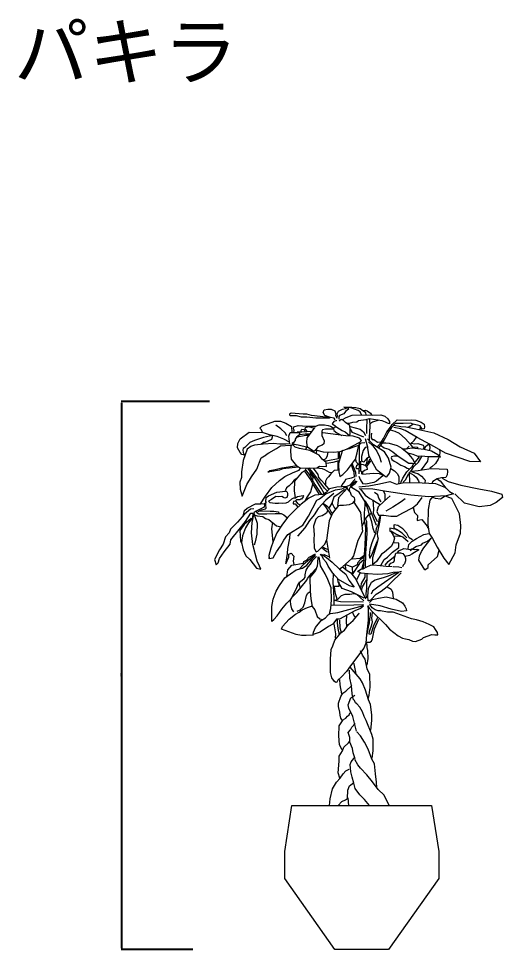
# Model space of a CAD drawing. Header units: millimetres. Extents: x -63086 to 83971, y -129912 to 13382.
# Drawn here: x 47320 to 48203, y -42671 to -40973 of the extents above; entities that cross this region are included whole.
import ezdxf

# ---------------------------------------------------------------- set-up
doc = ezdxf.new("R2010")
doc.units = ezdxf.units.MM
doc.layers.get('0').update_dxf_attribs({"lineweight": 0})
doc.layers.add('観葉植物', color=92, linetype='Continuous', lineweight=9)
doc.styles.get("Standard").update_dxf_attribs({"font": 'MS Mincho.ttf'})
doc.dimstyles.new('ISO-25', dxfattribs={"dimtxt": 2.5, "dimasz": 2.5, "dimexe": 1.25, "dimexo": 0.625, "dimtad": 1, "dimtxsty": 'Standard', "dimcen": 2.5, "dimadec": 0, "dimazin": 0, "dimtfac": 1, "dimtmove": 0, "dimatfit": 3, "dimfxl": 1, "dimarcsym": 0})

# ---------------------------------------------------------------- blocks, each defined once
blk = doc.blocks.new('*D1048')
at = {"layer": 'Defpoints', "color": 0, "ltscale": 10, "transparency": 16777216}
for p in [(47508, -41671.5), (47668.8, -41671.5), (47638.6, -42671.5)]:
    blk.add_point(p, dxfattribs=at)
at = {"layer": '観葉植物', "color": 0, "lineweight": -2, "ltscale": 10, "transparency": 16777216}
for p, q in [((47668.1, -41671.5), (47506.8, -41671.5)), ((47508, -42669), (47508, -41674)), ((47638, -42671.5), (47506.8, -42671.5))]:
    blk.add_line(p, q, dxfattribs=at)
at = {"layer": '観葉植物', "color": 0, "ltscale": 10, "transparency": 16777216}
for points in [[(47507.6, -41674), (47508.5, -41674), (47508, -41671.5)], [(47507.6, -42669), (47508.5, -42669), (47508, -42671.5)]]:
    blk.add_solid(points, dxfattribs=at)
at = {"layer": '観葉植物', "color": 0, "ltscale": 10, "transparency": 16777216, "insert": (47506.2, -42171.5), "char_height": 2.5, "attachment_point": 5, "rotation": 90}
blk.add_mtext('1000', dxfattribs=at)
blk = doc.blocks.new('パキラ（CAD素材.com）')
at = {"color": 0, "linetype": 'ByBlock', "lineweight": -2}
for points in [[(-48.5, 966.3), (-50.2, 969.1), (-56.8, 970.5), (-67.6, 974.3), (-70.4, 979.6), (-68.7, 984.4), (-61.7, 985.8), (-55.8, 985.5), (-48.8, 982.7), (-47.4, 977.1), (-48.1, 974), (-45.4, 969.1)], [(-45, 970.5), (-44, 973.6), (-45, 977.1), (-42.6, 982.3), (-35.3, 985.5), (-29.7, 986.9), (-25.1, 988.6), (-24.1, 985.8), (-29.3, 981.6), (-32.5, 977.5), (-40.5, 974), (-41.5, 972.2), (-41.9, 967.7)], [(-0.3, 975.2), (-2.9, 980.9), (-6.2, 983.2), (-20, 988), (-32.7, 989.4), (-17.9, 989.3), (-10.5, 988.8), (-3.1, 986.9), (2, 983.2), (5.2, 981.2), (6.7, 978.8), (7.7, 975.6)], [(-59, 971.3), (-65.5, 971.2), (-91.9, 974), (-100.3, 976.8), (-107, 976.8), (-128.9, 978.4), (-130.1, 978.1), (-131.5, 976.9), (-131.5, 975.4), (-129.9, 974), (-126.2, 974.3), (-119.8, 973.9), (-110.4, 971.5), (-99.9, 971.5), (-83.6, 970), (-59, 970.2), (-57.3, 970.5)], [(-34.8, 967.1), (-28.5, 970.8), (-17.6, 974.7), (7.9, 975.4), (19, 974.7), (34.7, 975.6), (42.5, 973.2), (47.7, 968.2), (51, 963.4), (51, 959.1), (46.9, 960.1), (43.4, 962.1), (37.1, 964.5), (13.6, 967.8), (7.5, 966), (-5.6, 964.7), (-9.1, 962.3), (-17.1, 961.2), (-22.6, 959.7), (-26.3, 959.5)], [(1.7, 983.6), (6.9, 984), (10.2, 982.7), (15.8, 978.5), (17.9, 975.2)], [(-131.5, 925.5), (-142.3, 931), (-154.1, 935.6), (-168, 939), (-181.3, 942.9), (-182.7, 948.1), (-185.8, 950.9), (-181.6, 955.1), (-158.3, 963.8), (-148.2, 963.8), (-138.4, 960.3), (-128, 954), (-127.6, 943)], [(-136.4, 937.2), (-139.7, 942.6), (-147.5, 949.8), (-156.5, 956.6)], [(-123.7, 942.8), (-123, 947.6), (-124.4, 950.1), (-123.7, 953.2), (-116.1, 956), (-100.4, 954.9), (-86.8, 954.9), (-83.3, 954.6), (-82.3, 955.3), (-77.4, 957.4), (-68, 957), (-61, 956), (-57.2, 954.6), (-50.6, 951.1)], [(-86.8, 950), (-88.2, 950.8), (-96.9, 953.2), (-103.2, 951.5), (-103.9, 949.7), (-101.8, 948.7), (-99.4, 944.5)], [(-52.3, 949.4), (-66.3, 949), (-71.5, 948.3), (-72.9, 945.5), (-72.9, 937.5), (-68.7, 927.8), (-69, 922.6), (-72.2, 920.1), (-80.2, 917), (-85.1, 910.4), (-87.2, 908.6), (-98.7, 916.3), (-100, 925), (-99.3, 933.4), (-86.1, 951.1), (-84.7, 952.2)], [(-96.9, 953.3), (-97, 953.9), (-97.3, 954.9)], [(-46.7, 965.6), (-46.4, 964.2), (-50.6, 963.2), (-54.1, 958.7), (-50.9, 956.9), (-45.4, 952.7), (-35.6, 946.8), (-30.4, 944.4), (-22, 937.4), (-21.3, 940.9), (-21, 948.2), (-21.7, 956.2), (-29.3, 961.4), (-33.5, 965.3), (-37.3, 967), (-40.1, 965.6), (-41.2, 963.9)], [(-50.5, 950.9), (-49.9, 952.3), (-48.9, 953), (-46.7, 953.6)], [(-21, 954.3), (-2.9, 949.1), (3, 944.3), (6.9, 937.6)], [(9.4, 965.8), (8.8, 951), (8.8, 941.2)], [(14.4, 967.7), (14.6, 954.9), (13.8, 934), (13.8, 929.4)], [(31, 965.5), (19.4, 962.1), (16.2, 959.8), (14.3, 957.8)], [(28.2, 917.2), (34.7, 924.3), (39.7, 932.5), (45.9, 944.5), (52.8, 952.9), (55.8, 957.8), (64.6, 966), (81.5, 965.7), (91, 966.1), (99.1, 965.4), (108.7, 962.3), (113.8, 958.5), (114.6, 953.6), (114, 949.8), (110.1, 949.3), (106.7, 955.2), (94.2, 958.2), (89.1, 960.1), (75.7, 959.4), (61.2, 959.4), (54.4, 952.1), (47.5, 942.3), (45.9, 938.3), (40.1, 928.3), (31, 915.7)], [(58.9, 956.3), (71.7, 954), (80.7, 953.5), (98.5, 950.1), (131.9, 942.3), (158.1, 930.6), (179.9, 917.2), (205.5, 905.5), (216.7, 889.4), (197.1, 890.5), (153.1, 905.5), (133.1, 917.2), (101.3, 934), (79.5, 946.8), (71.2, 949.6), (58.9, 952.4)], [(84.7, 952.8), (89.4, 956), (93.4, 958.3)], [(106.1, 948.7), (107.5, 950.5), (107.2, 954.4)], [(-162.7, 937.8), (-179.1, 934.3), (-195.5, 928.7), (-204.2, 925.2), (-213.6, 915.8), (-216.4, 914.1), (-217.1, 911.3), (-216.4, 906.8), (-214, 901.9), (-218.5, 902.9), (-221.6, 906.8), (-226.5, 915.1), (-225.8, 923.1), (-221.6, 931.5), (-205.2, 944), (-180.2, 943.3)], [(-183.3, 921.9), (-179.1, 925.3), (-176.3, 925.7), (-163.8, 930.9), (-162.4, 937.6)], [(-131.4, 921.7), (-133.1, 936.7), (-130.4, 943), (-116.8, 943), (-113.3, 942.6), (-114, 938.1), (-118.9, 934.6), (-121.6, 931.1), (-121.6, 928.7), (-124.4, 924.9), (-127.2, 922.8), (-127.2, 921.4)], [(-95.5, 937.9), (-101.8, 937.5), (-117.8, 934.4), (-120.9, 931.6)], [(-91.3, 944.8), (-109.1, 943.8), (-117.8, 943.8)], [(-94.3, 940.3), (-103.2, 940.3), (-113.8, 939.1)], [(-110.8, 943.8), (-110.8, 946.9), (-109.5, 949.4), (-104.9, 948.7), (-103.3, 944.1)], [(-82, 911.2), (-70.1, 907.7), (-52, 907.3), (-39.5, 908.4), (-28, 912.6), (-3.3, 925.8), (-0.5, 928.6), (-4, 932.8), (-15.5, 936.6), (-29, 937), (-71.2, 942.5)], [(-51.3, 949.8), (-50.9, 947.1), (-45.1, 942.7), (-36, 937.9)], [(3.6, 934.9), (-16.6, 943.2), (-20.5, 949.1)], [(17.9, 942.1), (17.2, 937.9), (17.4, 933.4), (19.3, 930.5), (22, 930.1), (28.9, 925.6), (34.9, 925.9)], [(51.7, 948), (60.3, 945.7), (68.6, 941.7), (79.7, 931.8), (89.3, 921), (93.9, 914.5)], [(88.5, 922), (95.9, 928.7), (100, 934.5)], [(-209.1, 913.1), (-202.1, 918.4), (-194.8, 920.5), (-179.8, 922.6), (-160.7, 923.6), (-149.2, 922.6), (-138.7, 922.6), (-131.4, 923.2)], [(-174.6, 902.8), (-169.8, 906.3), (-155.5, 914), (-148.5, 918.8), (-130.8, 920.2)], [(-129.4, 919.3), (-129.6, 919.3), (-129.9, 919.7), (-130.1, 920)], [(-129.4, 918.8), (-129.7, 908.4), (-129, 894.5), (-118.9, 882.3), (-111.2, 878.1), (-82, 878.4), (-76.8, 881.9), (-64.2, 881.2), (-64.6, 888.2), (-71.9, 894.5), (-77.5, 901.8), (-94.9, 910.1), (-113.3, 914), (-121.7, 916.7), (-127.2, 921.8)], [(-127.2, 920.8), (-127.3, 919.8), (-127.7, 919.8), (-128, 919.7), (-128.8, 919.6), (-128.9, 919.7)], [(-98.3, 915.6), (-115.7, 920.1), (-123, 921.5), (-126.2, 923.5)], [(-35, 911.2), (-38.4, 901.4), (-42.6, 886.8), (-42.3, 884.4), (-41.6, 871.5), (-40.2, 862.8), (-34.6, 866.6), (-25.9, 874.9), (-18.6, 884.7), (-11.6, 894.8), (-8.5, 906), (-5, 920.9)], [(-28, 912.6), (-22, 913.9), (-14.2, 917.2), (-5.1, 919.8)], [(-4.8, 924.7), (-4.5, 887.4), (-5, 868)], [(5.6, 924.3), (-0.3, 923.9), (-2.9, 923.1), (-4.8, 920.7)], [(6.5, 932.3), (9.9, 918.9), (12.1, 902.2), (17.7, 891.6), (26.6, 876.5), (32.2, 871.5), (40.5, 865.4), (43.3, 862.6), (46.1, 862.1), (50.6, 868.7), (53.9, 879.9), (48.9, 896.6), (41.6, 907.8), (21.6, 920.6), (10.4, 931.7)], [(12.7, 926.3), (20.1, 918.6), (27.7, 908.8), (32.7, 898.6), (35.4, 889.1)], [(34.2, 920), (41.2, 914.9), (49.5, 913), (56.9, 907.8), (66.7, 900.2), (86.1, 887.2), (92.7, 887.3), (97.6, 886.5)], [(37.7, 924.3), (44.2, 924.3), (50.3, 923.8), (64.6, 919.5), (73.3, 914.6), (82.7, 906.6), (88.3, 899.7), (92.9, 894.9), (97.6, 886.2)], [(86.4, 918), (81.9, 913.1)], [(91, 924), (96.5, 922.6), (102.5, 923), (111.9, 920.2), (113.6, 917.8), (112.9, 913.6)], [(123.5, 922.3), (119.2, 919.7), (116.5, 917.3), (113.9, 912.9)], [(122.6, 922.3), (124.6, 917.3), (123.5, 910.1)], [(-209.2, 912.8), (-216.4, 892.2), (-219.2, 871.5), (-219.2, 860.9), (-222.5, 852.6), (-222, 839.8), (-218.1, 826.9), (-209.7, 848.1), (-201.4, 862.1), (-191.4, 876.3), (-183.5, 897.2), (-174.1, 902.2)], [(-101.1, 911.3), (-101.4, 914), (-100.4, 915.5)], [(-83, 904.6), (-82.3, 906.4), (-81.9, 909.1), (-82.5, 911.4), (-83.3, 912.3)], [(-70.1, 893.2), (-65.9, 895.2), (-64.1, 897.1), (-62.2, 900.9), (-61.1, 907.4)], [(-43.2, 908.2), (-43.2, 895)], [(-40.9, 908.2), (-41.4, 896.9)], [(-0.9, 891.6), (3.6, 889.9), (4.9, 890.4), (6.6, 892.7), (8.8, 894.5), (10, 896.4), (13.4, 899.1), (13, 900.7)], [(11.6, 916.4), (6.6, 915.9), (2.5, 910.5), (-0.2, 899.4), (-0.2, 891.1)], [(66, 900.2), (58.8, 899.9), (54.3, 898.6), (53.8, 896.9), (55.1, 894.1), (59.5, 890.6), (64.1, 888.4), (71.7, 883.6), (78, 881), (82.8, 878), (86.5, 877.1)], [(74.7, 913.3), (81.4, 913.6), (90.9, 914.9), (113.9, 912.7), (127.2, 909.8), (138.9, 903.2), (143.8, 899), (143, 898.2), (139.9, 898.6), (120.8, 899), (109.9, 900), (103.1, 899.3), (94.2, 902.9), (84.1, 905.4)], [(103.2, 914.3), (101.8, 915.7), (93.4, 916.7)], [(142, 912.7), (142.9, 907.5), (141.8, 901.1)], [(-115.4, 880), (-144.2, 876.9), (-150.2, 874.5), (-164.2, 871.7), (-171.6, 870.8), (-167.4, 873.7), (-157.7, 875.8), (-145.9, 878.9), (-118, 883.2)], [(-68.3, 891.7), (-62, 892.1), (-42.8, 895.6), (-38.9, 898.9)], [(-64.4, 887.1), (-52.2, 889.1), (-41.1, 892.1)], [(-43.3, 891.8), (-43.3, 874.2)], [(-10.2, 863), (-10.5, 870.3), (-17.2, 886.7)], [(-11.3, 896), (-10.7, 890.4), (-6, 884.8)], [(-4, 885.9), (-5.4, 885.3), (-9.2, 882.2), (-10.5, 878.9), (-8.9, 877.2), (-6.6, 877.4), (-4.7, 877.2)], [(-2.4, 890.9), (-2, 878.3), (-2.2, 875.4), (-1.9, 873.2)], [(-2, 885.6), (2.5, 884.8), (6.9, 883.2), (9.1, 880.3), (9.7, 875.7), (5.1, 873.8), (1.3, 871), (1.6, 867)], [(7.2, 884.2), (11.5, 888.2), (15.6, 895.1)], [(9.9, 896.5), (8.6, 887.5), (7.8, 884.8)], [(8, 880), (10.6, 882.9), (16.1, 890.4), (16.8, 892.3)], [(71.5, 851.7), (75.2, 859.8), (82.4, 871.1), (91.9, 880.9), (95.4, 886.6)], [(86.3, 869.1), (91.5, 875), (95, 880.9), (103.5, 889), (109.8, 899.6)], [(97.4, 889), (101.5, 893.1), (105.7, 899)], [(121.3, 899.2), (119.8, 890.9), (108.5, 875.2)], [(141.1, 898.1), (139.6, 894.6), (134.4, 886.8), (128.1, 880.7), (124.4, 877.8)], [(-184.8, 813.3), (-175.7, 826.9), (-163.8, 842.6), (-150.3, 855.4), (-140.2, 862.8), (-125.2, 870.1), (-114.4, 874.6), (-112.3, 877.7)], [(-101.2, 878), (-103.7, 873.3), (-109.2, 870.1), (-113.8, 865.6), (-122.7, 854.1), (-123.1, 836.9), (-121.4, 824.1)], [(-104.2, 872.7), (-92.9, 856.1), (-87.4, 845.8), (-77.5, 829.9)], [(-102.2, 874.6), (-94.6, 864.8), (-85.4, 848), (-73.5, 829.9)], [(-68.8, 831.8), (-73.8, 841.3), (-85.5, 860.3), (-98.4, 877.9)], [(-97.8, 877.2), (-94.8, 871.4), (-93.3, 867), (-89.5, 861.8), (-89.8, 855.8)], [(-62.1, 835.6), (-68.1, 841.8), (-91.2, 872.7), (-96.8, 878.4)], [(-59.8, 840.1), (-67, 849), (-73.9, 856), (-78.1, 861.2), (-79.6, 866.7), (-88.1, 878)], [(-81.8, 878.6), (-72.4, 877.3), (-67.8, 875.8), (-59.6, 871), (-55, 869.9)], [(-41.1, 874.7), (-50.4, 873.6), (-56.1, 867.7), (-60.4, 862.1), (-63.5, 859.3), (-65.9, 854.2), (-66.3, 848.8)], [(-13.2, 862.5), (-13.5, 869.9), (-16.3, 877), (-17.2, 880.4), (-18.8, 883)], [(-3.9, 873.5), (-0.9, 873.1), (-0.2, 871.9), (-0.2, 867)], [(1.6, 867.2), (21.4, 869.1), (31.9, 868.3), (37.1, 866.2), (38.6, 864.7), (38.6, 864), (27.2, 854.1), (22.4, 852), (7.8, 849), (2.1, 849.3), (1.6, 850)], [(52.9, 877.5), (59.9, 873.1), (65.6, 867.7), (67.7, 862.2), (67.5, 854.6), (66.9, 849.4)], [(75.6, 852.4), (79.7, 856.7), (86.3, 868.5)], [(86.9, 870.1), (95.2, 865.3), (99.7, 861.6), (103.7, 854.7), (105, 851.6)], [(86.9, 869.5), (87.3, 852.8)], [(90.4, 872), (97.8, 869.4), (102.2, 868.3), (109.4, 863.7), (113.3, 858.7), (116.1, 856.3), (115.2, 851.5)], [(90.6, 872.4), (103.3, 873.7), (110.4, 875.2), (126.6, 877.2), (156.2, 876.1), (156.6, 871.8), (155.7, 865.7), (153.8, 861.1), (145.5, 860.4), (137.9, 858.9), (129.8, 853.7), (128.3, 851.1)], [(-118.1, 860.1), (-123.1, 856.3), (-127.4, 850.9), (-132.5, 845.6), (-137.3, 842.2), (-140, 837), (-137.8, 836), (-136.1, 834.4), (-135.3, 832.1), (-135.6, 828), (-136.5, 824.7), (-140.1, 823.6), (-143, 824.7), (-145.9, 826.4), (-151.7, 825.9), (-156.7, 826.1), (-164.6, 820.7), (-170, 817.9), (-169.4, 817), (-167.4, 815.6), (-157.7, 814.3), (-152, 814.5)], [(-90, 850.7), (-90.1, 848.5), (-93.7, 834.9), (-100.6, 823.9), (-104.7, 816.8)], [(-12.7, 862.5), (-19.2, 859.9), (-29.4, 857.1), (-30.5, 854.4), (-34.7, 849.9), (-37.3, 845.1), (-33.2, 844.4), (-28.6, 844.6), (-20.3, 847.9), (-14, 855.3), (-12, 859.4)], [(-10.7, 854.8), (-18, 847.9), (-21.1, 843.4), (-22.8, 839.9), (-22.4, 835.5)], [(1, 772.6), (5.3, 780.3), (5.3, 795.8), (6.2, 810.5), (6.1, 816.4), (-4.5, 834.1), (-18.7, 843), (-18.4, 843.8), (-16, 847.1), (-11.7, 849.9), (-8.5, 854.3)], [(-5.2, 844.2), (13.2, 845.9), (32.2, 849.2), (51.1, 853.7), (63.4, 848.7), (76.8, 852), (110.2, 851.5), (134.7, 850.4), (153.1, 842.6), (160.4, 835.3), (167.6, 831.4), (154.2, 827.5), (122.5, 825.8), (89.6, 828.6), (45, 835.3), (20.5, 839.8), (-4.6, 840.3)], [(-5.1, 863.3), (-2.9, 857.5), (1.9, 849.6)], [(138.3, 858.3), (143.3, 855.2), (153.8, 841.5)], [(147, 859.8), (157.6, 853.7), (181, 847), (213.9, 840.3), (236.7, 836.4), (255.7, 830.8), (256.8, 824.7), (245.6, 815.2), (234.5, 810.2), (214.4, 807.4), (187.7, 814.1), (169.8, 831.4)], [(-175.1, 816.9), (-174.1, 824.3), (-169.9, 827.8), (-154.7, 834.2), (-139, 836.4)], [(-170.1, 715.1), (-168.7, 713.3), (-161.4, 714.4), (-155.8, 725.2), (-148.2, 736), (-142.3, 746.4), (-134.9, 756.9), (-107.4, 774.3), (-97, 790.6), (-81.6, 819.6), (-77.1, 822.3), (-65.3, 831.1), (-47.8, 838.4), (-36, 840.1)], [(-36.4, 844.3), (-45.4, 843.6), (-59, 840.1), (-64.6, 833.8), (-71.2, 830), (-85.5, 829), (-96.3, 823.4), (-110.2, 812.2), (-121.7, 802.1), (-134.6, 788.6), (-144.3, 776), (-154.8, 760.3), (-161.8, 744), (-165.9, 732.1), (-169.8, 718.9), (-169.1, 714.4)], [(-31.5, 839.1), (-40.9, 831.8), (-50.6, 825.1), (-54.5, 814), (-58.3, 808.4), (-59.9, 804.9)], [(-35, 840.8), (-30.1, 843.6), (-26.6, 842.6), (-32.2, 835.2), (-42.3, 824.1), (-44, 809.8), (-39.8, 810.5), (-33.2, 810.5), (-22.4, 811.9), (-16.5, 814), (-12.7, 817.8), (-12.7, 821.3), (-13.4, 823.7), (-16.8, 826.2), (-18.6, 828.3), (-20.3, 833.8), (-24.5, 837.7), (-26.6, 842.9)], [(-2.6, 840.2), (6.4, 828.7), (15.1, 822.7), (21.7, 819.3), (34.3, 811.2)], [(35.7, 816.5), (31.5, 823.1), (29.4, 829.4), (23.1, 833.9)], [(39.9, 836), (42.3, 830.4), (42.3, 818.2)], [(-188.8, 799.2), (-182.7, 802), (-175.3, 803.8), (-174.4, 804.9), (-175.1, 811.2), (-174.6, 817.3)], [(-151.8, 814.7), (-143.8, 814.1), (-137.6, 814.7), (-133.9, 816.6), (-127.4, 822.4), (-123.9, 823.8), (-120.6, 824.1), (-117.2, 826.2), (-106.9, 828.1), (-106.2, 827.6), (-106.9, 825.5), (-109.6, 821.5), (-111.9, 821.3), (-112.7, 820.1), (-118.9, 820.2), (-121.7, 817.7), (-124.7, 817.4), (-125.4, 815), (-125.4, 813.1), (-121.5, 812.8), (-116.8, 807.2), (-116.7, 806.8)], [(-120.5, 818), (-117.2, 813.9), (-113.5, 811.6), (-111.6, 811.1)], [(-50.7, 831.8), (-65.3, 819.6), (-79.6, 804.3), (-86.6, 793.1), (-95.3, 782.7), (-104, 769.4), (-116.9, 754.1)], [(-54, 816.4), (-53.8, 813.4), (-50, 806.5), (-48.3, 803.9)], [(-15.8, 818), (-2.4, 797.4), (1.5, 762.3), (-6.8, 746.1), (-14.7, 718.3), (-18.6, 712.7), (-34.7, 698.8)], [(27.3, 773.6), (13.4, 806.7), (6.4, 818.2)], [(29.1, 780.2), (21.8, 795.2), (22.1, 803.2), (20.7, 820.3)], [(52.2, 827.5), (41.1, 818), (29.9, 807.4), (27.7, 799.1), (30.5, 792.4), (40.5, 792.4), (53.3, 790.7), (63.9, 790.7), (75.1, 796.8), (92.9, 805.8), (101.8, 813), (110.2, 824.7)], [(79.2, 822), (72.3, 816.8), (56.6, 806.7), (44, 799.8)], [(129.1, 825.8), (124.1, 819.7), (121.3, 802.4), (120.8, 774.6), (123, 758.9), (129.1, 749.5), (137.5, 733.9), (149.8, 713.8), (159.2, 702.1), (170.4, 723.3), (172.6, 738.3), (180.4, 759.5), (181, 773.4), (178.2, 794.6), (172.6, 806.9), (164.3, 822.5), (152.6, 826.9), (143.6, 821.4), (134.7, 822.5), (128.6, 825.3)], [(-196.6, 803.9), (-203.2, 803.2), (-214, 794.1), (-226.6, 779.5), (-239.4, 767), (-242.2, 760), (-248.5, 752.7), (-253, 739.1), (-259.3, 729), (-268.4, 711.2), (-265.9, 701.8), (-261.7, 705.3), (-259.3, 713.3), (-250.9, 725.2), (-240.1, 739.1), (-238.7, 747.5), (-223.4, 765.9), (-212.3, 780.5), (-202.5, 795.9), (-198.7, 795.9)], [(-216.3, 791.4), (-213.7, 800.9), (-208.8, 804.8), (-194, 812.9), (-184.1, 812.9), (-180.1, 813.8)], [(-177.5, 811.9), (-178.2, 807.1), (-180.5, 805.4), (-194.1, 799), (-196.6, 796.3), (-195.5, 791.4)], [(-193.1, 799.6), (-191, 796.8), (-187.9, 794.6), (-172.9, 794.6), (-158.1, 795.3), (-146.8, 795.1), (-142, 793.1), (-135, 786.8)], [(-186.6, 800.1), (-167, 799.6), (-160.5, 799.8), (-151.8, 798.1), (-151.1, 795.3)], [(-177.7, 811.2), (-177.5, 813.6), (-175.7, 815.1)], [(-61.8, 801.8), (-64.2, 796.2), (-72.2, 791), (-79.5, 789.3), (-83.7, 785.1), (-87.9, 772.5), (-86.9, 756.2), (-87.2, 749.2), (-86.5, 731.8), (-83.4, 725.2), (-80.2, 726.9), (-67.4, 739.4), (-64.2, 746.4)], [(-55.3, 792.1), (-65.6, 807.3), (-70.8, 814), (-67.7, 812.4), (-63.8, 809.1), (-58.9, 803.8), (-55.8, 797.8), (-53.2, 794.8)], [(-42.5, 810.2), (-53.1, 795.7), (-59.2, 781.8), (-64.3, 746.7), (-58.7, 713.8)], [(24.2, 759.3), (20.7, 767.7), (18.3, 780.2), (13.8, 794.5), (11.7, 802.5), (7.5, 813.3)], [(93.7, 806.3), (96.1, 796.9), (101.6, 791.9), (101.1, 782.8), (105.9, 784.1), (109.6, 784.3), (119.2, 772.1), (120.7, 768.8)], [(-201.5, 786.5), (-214.7, 775), (-222.4, 764.2), (-221.3, 744.7), (-218.5, 740.5)], [(-198.7, 795.5), (-199.4, 787.5), (-206.7, 778.1), (-212.3, 769), (-217.5, 754.8), (-219.2, 742.2), (-216.5, 729), (-211.2, 718.2), (-204.3, 711.6), (-192.1, 695.9), (-184.4, 693.5), (-186.5, 699.4), (-190.7, 708.4), (-199, 738.7), (-201.1, 760.3), (-200.1, 778.8), (-196.6, 792.7)], [(-195.5, 791.7), (-190.7, 777.8), (-191.4, 757.6), (-194.2, 743.6), (-196.2, 737.3)], [(-196, 792.9), (-190.7, 791.1), (-180.5, 789.8), (-175.9, 786.1), (-169.8, 784.6), (-155.5, 773.1), (-146.8, 771.1)], [(7.1, 697.7), (7.8, 722.4), (9.9, 759.3), (9.2, 780.6), (6.8, 785.4), (12.7, 792.1), (16.5, 795.2)], [(33.5, 792.6), (31.1, 783.6), (29.8, 775.4), (26.1, 767.7), (25, 759), (22.4, 750.8), (20.2, 746.6), (17.6, 740.3), (14.6, 729.4), (13.7, 719), (14.6, 713.3)], [(15.1, 714), (18.6, 720.1), (23.8, 733.8), (28.9, 745.3), (30.8, 748.4), (29.3, 752.5), (28.9, 758.6), (33.6, 782.5), (34.7, 792.3)], [(-162.7, 779.6), (-164.8, 767.6), (-162, 743.9)], [(3.3, 695.2), (6.1, 737.4), (7.5, 769.1), (5.7, 780.9)], [(51.5, 768.8), (51.5, 763.4), (53.9, 762.1), (57.6, 756), (60, 750.1), (58.2, 743.4), (54.3, 736), (40.8, 724), (36.3, 720.9), (27.1, 707.9), (20.4, 702.2), (20.4, 715.3), (29.3, 744.7)], [(82.1, 751), (73.7, 759.4), (63.6, 766.4), (51.1, 768.8)], [(92.9, 747.2), (86.6, 750.7), (82.4, 759.7), (74.8, 767.4), (65.7, 773.7), (59.5, 774.4), (58.8, 774), (58.4, 769.5), (65, 765.3)], [(-131.1, 758.6), (-131.8, 750.6), (-135.6, 731.4), (-136, 722.4), (-138.4, 706.7), (-138.4, 703.6), (-133.2, 715.8), (-132.8, 721.3), (-129, 723.1), (-123.8, 717.5), (-124.8, 708.4), (-123.8, 702.2)], [(84.9, 743.4), (75.1, 752.4), (62.2, 757.6), (56, 761.5), (53.5, 763.9)], [(59.1, 754.2), (64, 754.9), (73, 753.5)], [(85, 731.6), (86.3, 739), (88.9, 742), (92.2, 744.7), (100.3, 749.9), (113.3, 757.1), (122.7, 758.6)], [(88.5, 728.1), (99, 735.3), (109.4, 738.1), (111.8, 741.2), (120.1, 744.9), (127, 750.5)], [(115.2, 692.3), (104.4, 710.1), (105.4, 718.4), (108.9, 725.8), (113.4, 732.7), (122.8, 744.2), (126.7, 750.1)], [(-62.3, 725.1), (-65.5, 726.6), (-71.5, 731.5), (-72.4, 732.9)], [(-61.9, 729.5), (-67.3, 731.3), (-69, 732.5), (-70.5, 734.1)], [(34.7, 700.2), (41.3, 711.7), (46.9, 715.5), (56, 724.6), (67.8, 733.3), (67.5, 741.3), (59.1, 741.6), (58.1, 743.4)], [(65.2, 723.5), (68, 727.2), (77, 731.4), (89.8, 729.9), (90.7, 730.7), (96.3, 729.4), (100.5, 730.3), (104.4, 729.2), (91.6, 721.1), (87, 718.8), (79.6, 716.6)], [(-164.2, 598.5), (-163.8, 625.9), (-161.4, 639.2), (-156.1, 653.8), (-150.3, 664), (-140.5, 678.2), (-119.6, 692.6), (-107.8, 695.4), (-100.2, 701.3), (-90.8, 712.2), (-85.2, 718)], [(-164, 598.9), (-160.3, 601.8), (-154.2, 608.7), (-145.7, 620.9), (-136.8, 631.8), (-128.5, 639.9), (-119.1, 658.6), (-116.7, 664.9), (-114.8, 668.8), (-105.2, 676.7), (-103.2, 679.3), (-103, 683.6), (-101.5, 691.9), (-98, 698), (-93.4, 703), (-89.5, 710.2), (-82.8, 716.7)], [(-136.6, 680.2), (-134.8, 692.6), (-127.4, 701.1), (-106.5, 704.8), (-105.5, 707.6), (-100.7, 710.2), (-95.9, 715.4), (-84.3, 721.8)], [(-84.6, 719.8), (-90.7, 715.7), (-107, 701.9), (-112.9, 694.8)], [(-80.1, 716.5), (-80.6, 705.6), (-81.5, 699.3), (-84.1, 691.5), (-94.5, 678.4), (-94.3, 653.8), (-92.8, 639.7), (-90.4, 625.9), (-85.6, 619.4), (-81.2, 607.7), (-76.2, 602.9), (-71, 602)], [(-59, 612.9), (-56.2, 622.2), (-55.3, 638.1), (-56, 659.5), (-62.1, 675.1), (-66.4, 685.2), (-75.4, 700), (-77.8, 716.3)], [(-73.2, 721.1), (-64.3, 715.2), (-53.9, 706.3), (-40.6, 693.7), (-28.8, 684.7), (-23.6, 673.9), (-14, 661), (-22.1, 663.6), (-42.1, 675), (-53, 686.3), (-61, 699.1), (-64.3, 706.1), (-69.8, 712.2), (-71.9, 717.6), (-75.8, 720.5)], [(-59.7, 716.4), (-69, 720.6)], [(-16.8, 712.7), (-2.6, 714.1), (5.5, 720), (2.3, 714.1), (-1.9, 711.7), (-7.1, 705.7), (-8.5, 701.9), (-16.8, 697.4), (-29, 701.9)], [(42.7, 701.2), (48, 707.8), (61.2, 717.9)], [(51.5, 697.9), (50.4, 701.1), (53, 705), (58, 706.6), (59.8, 709), (59.6, 714.2), (62.2, 722.7), (64.8, 723.3), (71.1, 723.3), (75, 722.2), (78.9, 717.7), (80.2, 713.1), (80.2, 708.7), (78.3, 703.5), (75.9, 701.3), (74.4, 698.3)], [(115.2, 692.3), (121.1, 696.8), (121.5, 701.7), (138.5, 716.7), (141.3, 728.5)], [(-41.4, 693.5), (-34.9, 698), (-26.6, 691.5), (-20.3, 687.4), (-10.5, 675.8), (7.1, 639.7)], [(-29.9, 702.2), (-29.4, 693.3)], [(3.7, 710.6), (-3.9, 704), (-17.5, 684.1)], [(-17.2, 697.8), (-16.9, 684.4)], [(-7.9, 689.6), (-1.4, 693.7), (2.5, 694.1), (8, 697.6), (16.2, 700.9), (20.8, 701.8), (33.9, 700.7), (44.5, 699.4), (55.6, 698.9)], [(0.9, 695.3), (2, 700.2), (4.1, 706.4)], [(57.6, 698.5), (68, 697.9), (73.3, 697)], [(-124.1, 615.9), (-127.8, 621.1), (-129.4, 629.2), (-129.8, 635.5), (-128.7, 640.7), (-118.5, 651.2), (-100.2, 673.6), (-98.9, 676.9), (-91.9, 685.8), (-83.4, 695)], [(-52.3, 686.5), (-52.7, 669.5), (-51.4, 653.8), (-50.8, 639.2), (-50.8, 629)], [(-9.5, 673), (-2.6, 686.9)], [(-7.5, 690), (-1.4, 687.2), (11.7, 685.7), (28.4, 684.8), (47.6, 685.9), (57.6, 688.3), (65.4, 688.7)], [(-2.6, 659.2), (-1.1, 662.6), (-0.2, 667.6), (6.1, 679), (6.1, 686)], [(8.7, 641.4), (8.4, 648.8), (9.5, 659.3), (9.4, 669.9), (9.9, 674.6), (9.9, 686.3)], [(11.9, 636.2), (11.2, 644.7), (12.3, 658.4), (17.8, 670.2), (24.5, 674.3), (39.5, 678.4), (49.1, 681.7), (62.6, 688), (72.6, 690)], [(11.7, 636.6), (13.4, 636.6), (16.9, 637.9), (26.5, 648.4), (35.4, 653.4), (46.5, 662.1), (53.9, 669.7), (72, 686.9)], [(67.6, 687.6), (29.3, 660.8), (19.9, 653.8), (17.3, 648.4)], [(-111.8, 658.4), (-113.5, 664.3), (-113.3, 670.8)], [(-41.7, 670.5), (-41.5, 662.3), (-50.2, 662), (-49.8, 656.6), (-48.3, 649.6), (-45.9, 642), (-45.2, 638.1)], [(4.3, 641), (-5.5, 645.8), (-18.4, 652.7), (-35.6, 658.6), (-43, 670.6), (-43.5, 676.4)], [(0.3, 654.8), (0.3, 657.7), (1.2, 661.4), (5, 667.8), (6.7, 671.3), (9.5, 674.3)], [(-118, 617), (-112.2, 619.4), (-106.7, 624.6), (-103.7, 632.5), (-100.8, 645.8), (-98.2, 649.9), (-94.3, 652.9)], [(2.7, 633.8), (-38.6, 634), (-50.2, 636.4), (-44.9, 638.2), (-41.9, 640.8), (-37.1, 646), (-30.3, 648.2), (-21.6, 648.2), (-14.2, 649.5), (-9.2, 648.2), (4.1, 636.2)], [(46.2, 661.7), (53.6, 657), (56, 652), (57.7, 640.6)], [(-55.2, 628.2), (-14.2, 628.6), (0.6, 629.3), (3.6, 628.9)], [(11.1, 627.3), (14.2, 622.1), (19, 616.4), (43.6, 592.7), (50.5, 584.4), (66.6, 572), (74.7, 568.1), (79.9, 566.4), (86.2, 565.3), (92.5, 562.5), (98.4, 561.8), (109.5, 565.9), (113, 568.8), (128, 574.4), (133.7, 574), (139.1, 574.2), (138.5, 578.3), (134.6, 583.4), (131.7, 588.6), (123.2, 592.7), (111.9, 597.7), (99.9, 601.6), (91, 603.4), (57.5, 615.4), (46.8, 615.4), (34.2, 617.5), (30.1, 617.8), (24.7, 619.7), (19.2, 623.4), (14.8, 629.5)], [(14.1, 632.7), (19.9, 638.4), (30.4, 641), (44.6, 643.4), (62.8, 639.2), (74.6, 632.3), (79, 626.4), (81.3, 621.4), (81.6, 617.7), (72.4, 616.8), (53.7, 620.5), (33.9, 626.8), (14.1, 630.1)], [(-88.2, 573.6), (-101.1, 572.5), (-109.6, 572.9), (-119.8, 574.4), (-146.6, 584), (-144.6, 589.4), (-132.4, 602.7), (-121.1, 611.7), (-114.4, 615.1), (-108.9, 619.7), (-98.7, 623.8), (-89.8, 626.9)], [(3.4, 626), (-2.2, 621.9), (-12.5, 618), (-40.6, 602.7), (-45.8, 602.3), (-52.5, 593.2), (-60.4, 589.2), (-75.6, 578.8), (-88.7, 574.6), (-87.8, 578.8), (-84.1, 587.5), (-73.7, 599.9), (-66, 604.9), (-61, 610.6), (-56.7, 612.7), (-43.8, 614.9), (3, 627.6)], [(8.6, 574.4), (7.5, 558.5), (4, 549.6), (-20.4, 517.4), (-28, 506.9), (-37.1, 497.1), (-43.6, 491.5), (-45.4, 487.8), (-47.1, 486.7), (-49.7, 488.9), (-54.3, 495.6), (-56.7, 505.2), (-56.9, 529.4), (-55.8, 547.2), (-52.6, 553.8), (-48.9, 564.4), (-43.2, 571.8), (-37.8, 577.7), (-31.5, 582.7), (-24.1, 592.9), (-15.4, 599.9), (-5.3, 612.4), (-4.6, 614.2)], [(-11, 605.2), (-14.1, 609.6), (-17.1, 615.7)], [(10.6, 627.3), (11.8, 623.2), (11.8, 600.5), (8.7, 573.7)], [(10, 575.1), (12.4, 587.9), (14.4, 595.3), (14.6, 603.4), (15.9, 609.3), (16.1, 614.9)], [(29, 605.8), (21.3, 590.1), (16.8, 575.1), (14.2, 574.4), (13.7, 576.6), (14.8, 582), (18.5, 592.1), (19.4, 597.5), (18.7, 603.8), (19.6, 615.1)], [(-44.5, 601.2), (-44.5, 596.1), (-43.4, 585.5), (-41, 574.2)], [(-40.8, 600.5), (-39.7, 586.6), (-37.5, 578.1)], [(-27.1, 589.8), (-27.6, 597.8), (-26.9, 610.4)], [(8.1, 560.3), (14.6, 560.7), (17.6, 562.5), (19.6, 566.8), (23.5, 584.7), (31.1, 602.7)], [(-47.6, 567.6), (-47.1, 575.9), (-50.4, 594.2)], [(11.6, 457.2), (13.7, 464.1), (15.5, 478.7), (14.8, 501.4), (10.2, 511.8), (6.1, 529.6), (1.2, 536.6), (-2, 544.6)], [(9.7, 518.8), (11.6, 531), (11.1, 545.4), (9.7, 550.7), (9.7, 555.4), (8.4, 560.4)], [(16.5, 400), (18.3, 417.8), (18.3, 427.9), (16.2, 446.7), (12.3, 455.1), (6.8, 472.8), (1.2, 486.1), (-3, 493.4), (-21.2, 514.8)], [(-10.1, 502.2), (-10.6, 506.1), (-13.6, 521.1), (-15.1, 522.4)], [(-15.2, 455.4), (-17.3, 466.6), (-18.7, 481.5), (-21.8, 494.8), (-22.2, 509.4)], [(-35.3, 417.6), (-37.9, 422), (-39.5, 427.6), (-39.9, 432.8), (-42.5, 443.3), (-42.5, 449.4), (-37.8, 461.7), (-34.7, 467.6), (-29.1, 471.4), (-18, 481.5)], [(-36.1, 466.6), (-39.2, 482.6), (-39.9, 492.3)], [(-9.6, 398.3), (-16.2, 425.1), (-23.6, 440.4), (-24.6, 446.4), (-19.7, 459.2), (-12.8, 464.1)], [(18.9, 348.8), (20.7, 362.4), (20.7, 383.6), (18.3, 392), (8.1, 417.4), (4.3, 424.8), (1.2, 433.5), (-3.7, 442.2), (-8.6, 448.1), (-11.4, 449.8), (-13.1, 454), (-15.2, 455.8)], [(-33.3, 419.5), (-29.1, 422), (-26, 425.5), (-22.9, 427.9), (-20.8, 432.4)], [(-35.7, 364.1), (-40.6, 373.5), (-41.7, 389.6), (-41, 408), (-34, 418.8)], [(-12.1, 347.8), (-15.5, 358.6), (-16.9, 366.6), (-21.8, 378.1), (-21.8, 386.8), (-24.6, 395.8), (-20.4, 400.7), (-18.3, 405.6), (-11.7, 412.2)], [(27.7, 295.2), (27, 304.9), (24.9, 320.6), (23.5, 338.4), (18.3, 347.1), (11.6, 365.2), (5.4, 378.1), (-2.3, 389.6), (-8.9, 396.9)], [(-39.9, 312.2), (-42.7, 322.3), (-41, 343.6), (-41, 352.3), (-35, 362.4), (-32.6, 368.7), (-24.2, 376.7), (-22.2, 379.5)], [(-14.5, 303.5), (-17.6, 314), (-20.1, 324.1), (-20.8, 337.3), (-19, 342.2), (-14.1, 348.1), (-12.8, 350.9)], [(50.3, 262.4), (40.9, 281.2), (30.1, 292), (20, 305.6), (9.2, 318.5), (-2, 330.7), (-6.8, 337), (-12.8, 346.7)], [(-58.5, 262.4), (-57.7, 275), (-53.5, 292.7), (-46.2, 304.9), (-39.6, 312.6), (-34, 320.6), (-29.1, 325.8), (-22.9, 329)], [(-42.7, 262.6), (-36.4, 270.1), (-29.8, 272.9), (-26, 275.3), (-25.6, 290.6), (-22.5, 298.7), (-14.8, 303.9)], [(14.3, 262.6), (5.4, 273.2), (-3.3, 281.9), (-11.7, 293.8), (-14.5, 303.2)], [(-25.6, 276.4), (-24.2, 262.5)]]:
    blk.add_lwpolyline(points, dxfattribs=at)
blk.add_lwpolyline([(127.5, 262.4), (140.6, 178.7), (140.6, 129.3), (49.1, 0), (-49.1, 0), (-140.6, 129.3), (-140.6, 178.7), (-127.5, 262.4)], close=True, dxfattribs=at)

msp = doc.modelspace()

# ---------------------------------------------------------------- block references
at = {"layer": '観葉植物', "ltscale": 10}
msp.add_blockref('パキラ（CAD素材.com）', (47945.9787, -42671.4914), dxfattribs=at)

# ---------------------------------------------------------------- texts
at = {"layer": '観葉植物', "ltscale": 10, "insert": (47311.0153, -40983.6008), "char_height": 100, "attachment_point": 1}
msp.add_mtext('パキラ', dxfattribs=at)

# ---------------------------------------------------------------- dimensions: what is measured, and where the dimension line sits
at = {"layer": '観葉植物', "ltscale": 10}
dim = msp.add_linear_dim(base=(47508.047, -41671.4914), p1=(47638.6092, -42671.4914), p2=(47668.7749, -41671.4914), angle=90, dimstyle='ISO-25', dxfattribs=at)
dim.commit()
dim.dimension.update_dxf_attribs({"geometry": '*D1048', "text_midpoint": (47506.172, -42171.4914)})

doc.saveas('drawing.dxf')
